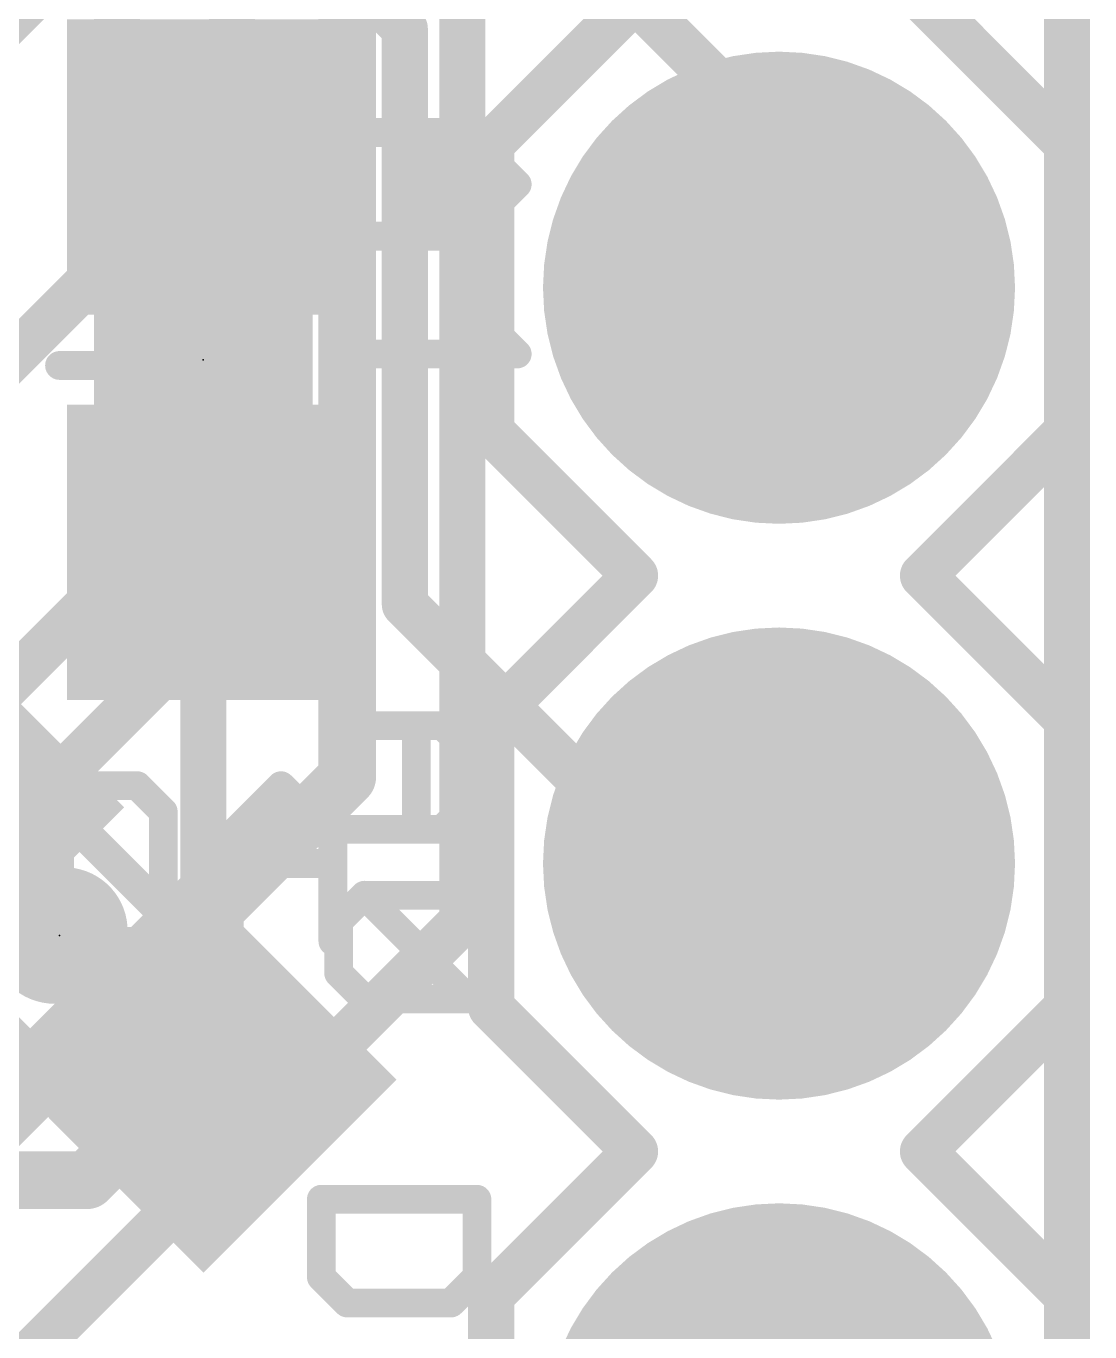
# Model space of a CAD drawing. Extents: x -41 to 66, y -12 to 41.
# Drawn here: x 15.73 to 20.42, y 14.44 to 20.2 of the extents above; entities that cross this region are included whole.
import ezdxf

# ---------------------------------------------------------------- set-up
doc = ezdxf.new("R2010")
doc.units = 0
for name, color, linetype in [('1', 12, 'CONTINUOUS'), ('16', 132, 'CONTINUOUS'), ('17', 110, 'CONTINUOUS'), ('20', 53, 'CONTINUOUS'), ('21', 41, 'CONTINUOUS'), ('22', 40, 'CONTINUOUS'), ('23', 53, 'CONTINUOUS'), ('29', 253, 'CONTINUOUS'), ('31', 253, 'CONTINUOUS'), ('51', 53, 'CONTINUOUS')]:
    doc.layers.add(name, color=color, linetype=linetype)

# ---------------------------------------------------------------- blocks, each defined once
blk = doc.blocks.new('RECT')
blk.add_solid([(-0.5, -0.5), (0.5, -0.5), (-0.5, 0.5), (0.5, 0.5)])
blk = doc.blocks.new('ROUNDP')
at = {"const_width": 0.5}
blk.add_lwpolyline([(0, -0.25, 1), (0, 0.25, 1), (0, -0.25)], format="xyb", dxfattribs=at)

msp = doc.modelspace()

# ---------------------------------------------------------------- linework, layer by layer
at = {"layer": '1'}
for points, const_width in [([(20.32, 38.1), (20.32, 0)], 0.2032), ([(17.907, 20.828), (19.05, 19.685)], 0.2032), ([(15.875, 20.447), (15.494, 20.066)], 0.2032), ([(17.399, 20.193), (17.145, 20.447)], 0.2032), ([(17.399, 17.653), (17.399, 20.193)], 0.2032), ([(19.05, 19.685), (19.05, 19.05)], 0.2032), ([(15.2155, 18.288), (16.51, 19.5825)], 0.2032), ([(16.51, 17.8825), (16.51, 15.6254)], 0.2032), ([(18.542, 16.51), (17.399, 17.653)], 0.2032), ([(19.05, 16.51), (18.542, 16.51)], 0.2032), ([(16.51, 15.6254), (16.476, 15.5915)], 0.2032), ([(15.9976, 15.113), (16.476, 15.5915)], 0.254), ([(15.367, 15.113), (15.9976, 15.113)], 0.254)]:
    msp.add_lwpolyline(points, dxfattribs=dict(at, const_width=const_width))
for points, const_width in [([(17.4498, 20.193, 1), (17.3482, 20.193)], 0.1016), ([(17.3631, 20.1571, 1), (17.4349, 20.2289)], 0.1016), ([(19.1008, 19.685, 1), (18.9992, 19.685)], 0.1016), ([(19.0141, 19.6491, 1), (19.0859, 19.7209)], 0.1016), ([(16.5459, 19.5466, 1), (16.4741, 19.6184)], 0.1016), ([(18.9992, 19.05, 1), (19.1008, 19.05)], 0.1016), ([(16.5608, 17.8825, 1), (16.4592, 17.8825)], 0.1016), ([(17.4349, 17.6889, 1), (17.3631, 17.6171)], 0.1016), ([(17.3482, 17.653, 1), (17.4498, 17.653)], 0.1016), ([(18.542, 16.5608, 1), (18.542, 16.4592)], 0.1016), ([(18.5061, 16.4741, 1), (18.5779, 16.5459)], 0.1016), ([(19.05, 16.4592, 1), (19.05, 16.5608)], 0.1016), ([(16.5459, 15.5895, 1), (16.4741, 15.6613)], 0.1016), ([(16.5209, 15.5466, 1), (16.4311, 15.6364)], 0.127), ([(16.4401, 15.6274, 1), (16.512, 15.5555)], 0.1016), ([(16.4592, 15.6254, 1), (16.5608, 15.6254)], 0.1016), ([(15.9527, 15.1579, 1), (16.0425, 15.0681)], 0.127), ([(15.9976, 15.0495, 1), (15.9976, 15.1765)], 0.127)]:
    msp.add_lwpolyline(points, format="xyb", dxfattribs=dict(at, const_width=const_width))
at = {"layer": '16'}
for points, const_width in [([(20.32, 38.1), (20.32, 0)], 0.2032), ([(17.653, 16.256), (17.653, 30.734)], 0.2032), ([(17.145, 16.891), (17.145, 24.892)], 0.254), ([(16.637, 17.653), (16.637, 24.765)], 0.2032), ([(16.129, 17.78), (16.129, 24.257)], 0.2032), ([(13.843, 15.494), (16.129, 17.78)], 0.2032), ([(13.97, 14.986), (16.637, 17.653)], 0.2032), ([(15.367, 15.113), (17.145, 16.891)], 0.254), ([(17.653, 16.256), (15.621, 14.224)], 0.2032)]:
    msp.add_lwpolyline(points, dxfattribs=dict(at, const_width=const_width))
for points, const_width in [([(16.1649, 17.7441, 1), (16.0931, 17.8159)], 0.1016), ([(16.0782, 17.78, 1), (16.1798, 17.78)], 0.1016), ([(16.6729, 17.6171, 1), (16.6011, 17.6889)], 0.1016), ([(16.5862, 17.653, 1), (16.6878, 17.653)], 0.1016), ([(17.1899, 16.8461, 1), (17.1001, 16.9359)], 0.127), ([(17.0815, 16.891, 1), (17.2085, 16.891)], 0.127), ([(17.6022, 16.256, 1), (17.7038, 16.256)], 0.1016), ([(17.6889, 16.2201, 1), (17.6171, 16.2919)], 0.1016)]:
    msp.add_lwpolyline(points, format="xyb", dxfattribs=dict(at, const_width=const_width))
at = {"layer": '20', "const_width": 0.2032}
msp.add_lwpolyline([(20.32, 0), (20.32, 38.1)], dxfattribs=at)
at = {"layer": '21'}
for points, const_width in [([(17.2085, 19.7349), (17.6661, 19.7349)], 0.127), ([(17.5517, 19.7349), (17.5517, 19.2773)], 0.127), ([(17.6661, 19.7349), (17.8949, 19.5061)], 0.127), ([(17.8949, 19.5061), (17.6661, 19.2773)], 0.127), ([(17.6661, 19.2773), (17.2085, 19.2773)], 0.127), ([(17.2085, 18.9865), (17.2085, 18.5289)], 0.127), ([(17.6661, 18.9865), (17.8949, 18.7577)], 0.127), ([(17.8949, 18.7577), (17.2085, 18.7577)], 0.127), ([(17.1069, 17.1187), (17.5645, 17.1187)], 0.127), ([(17.4501, 17.1187), (17.4501, 16.6611)], 0.127), ([(17.5645, 17.1187), (17.7933, 16.8899)], 0.127), ([(17.7933, 16.8899), (17.5645, 16.6611)], 0.127), ([(17.5645, 16.6611), (17.1069, 16.6611)], 0.127), ([(15.8534, 16.1709), (15.8966, 16.2141)], 0.5588), ([(17.1069, 16.2559), (17.2213, 16.3703)], 0.127), ([(17.2213, 16.3703), (17.6789, 16.3703)], 0.127), ([(17.2213, 16.3703), (17.6789, 15.9127)], 0.127), ([(17.6789, 16.3703), (17.7933, 16.2559)], 0.127), ([(17.1069, 16.0271), (17.1069, 16.2559)], 0.127), ([(17.7933, 16.2559), (17.7933, 16.0271)], 0.127), ([(17.2213, 15.9127), (17.1069, 16.0271)], 0.127), ([(17.7933, 16.0271), (17.6789, 15.9127)], 0.127), ([(17.6789, 15.9127), (17.2213, 15.9127)], 0.127), ([(17.7171, 15.0291), (17.0307, 15.0291)], 0.127), ([(17.0307, 15.0291), (17.0307, 14.6859)], 0.127), ([(17.7171, 14.6859), (17.7171, 15.0291)], 0.127), ([(17.0307, 14.6859), (17.1451, 14.5715)], 0.127), ([(17.6027, 14.5715), (17.7171, 14.6859)], 0.127), ([(17.1451, 14.5715), (17.6027, 14.5715)], 0.127)]:
    msp.add_lwpolyline(points, dxfattribs=dict(at, const_width=const_width))
for points, const_width in [([(17.2085, 19.7667, 1), (17.2085, 19.7032)], 0.0635), ([(17.5834, 19.7349, 1), (17.5199, 19.7349)], 0.0635), ([(17.6885, 19.7574, 1), (17.6436, 19.7125)], 0.0635), ([(17.6661, 19.7032, 1), (17.6661, 19.7667)], 0.0635), ([(17.9173, 19.4837, 1), (17.8724, 19.5286)], 0.0635), ([(17.8724, 19.4837, 1), (17.9173, 19.5286)], 0.0635), ([(17.2085, 19.3091, 1), (17.2085, 19.2456)], 0.0635), ([(17.5199, 19.2773, 1), (17.5834, 19.2773)], 0.0635), ([(17.6436, 19.2998, 1), (17.6885, 19.2549)], 0.0635), ([(17.6661, 19.2456, 1), (17.6661, 19.3091)], 0.0635), ([(17.2402, 18.9865, 1), (17.1768, 18.9865)], 0.0635), ([(17.6885, 19.009, 1), (17.6436, 18.964)], 0.0635), ([(17.2085, 18.7895, 1), (17.2085, 18.726)], 0.0635), ([(17.8724, 18.7353, 1), (17.9173, 18.7802)], 0.0635), ([(17.8949, 18.726, 1), (17.8949, 18.7895)], 0.0635), ([(17.1768, 18.5289, 1), (17.2402, 18.5289)], 0.0635), ([(17.1069, 17.1505, 1), (17.1069, 17.087)], 0.0635), ([(17.4818, 17.1187, 1), (17.4183, 17.1187)], 0.0635), ([(17.5869, 17.1412, 1), (17.542, 17.0963)], 0.0635), ([(17.5645, 17.087, 1), (17.5645, 17.1505)], 0.0635), ([(17.8157, 16.8675, 1), (17.7708, 16.9124)], 0.0635), ([(17.7708, 16.8675, 1), (17.8157, 16.9124)], 0.0635), ([(17.1069, 16.6929, 1), (17.1069, 16.6294)], 0.0635), ([(17.542, 16.6836, 1), (17.5869, 16.6387)], 0.0635), ([(17.5645, 16.6294, 1), (17.5645, 16.6929)], 0.0635), ([(17.4183, 16.6611, 1), (17.4818, 16.6611)], 0.0635), ([(15.9953, 16.1153, 1), (15.7978, 16.3128)], 0.2794), ([(17.2437, 16.3928, 1), (17.1988, 16.3478)], 0.0635), ([(17.2213, 16.402, 1), (17.2213, 16.3386)], 0.0635), ([(17.2437, 16.3478, 1), (17.1988, 16.3928)], 0.0635), ([(17.7013, 16.3928, 1), (17.6564, 16.3478)], 0.0635), ([(17.6789, 16.3386, 1), (17.6789, 16.402)], 0.0635), ([(15.7546, 16.2697, 1), (15.9522, 16.0721)], 0.2794), ([(17.1386, 16.2559, 1), (17.0752, 16.2559)], 0.0635), ([(17.0844, 16.2784, 1), (17.1294, 16.2335)], 0.0635), ([(17.825, 16.2559, 1), (17.7615, 16.2559)], 0.0635), ([(17.7708, 16.2335, 1), (17.8157, 16.2784)], 0.0635), ([(17.1294, 16.0496, 1), (17.0844, 16.0047)], 0.0635), ([(17.8157, 16.0047, 1), (17.7708, 16.0496)], 0.0635), ([(17.0752, 16.0271, 1), (17.1386, 16.0271)], 0.0635), ([(17.7615, 16.0271, 1), (17.825, 16.0271)], 0.0635), ([(17.2213, 15.9445, 1), (17.2213, 15.881)], 0.0635), ([(17.1988, 15.8903, 1), (17.2437, 15.9352)], 0.0635), ([(17.6564, 15.9352, 1), (17.7013, 15.8903)], 0.0635), ([(17.6564, 15.8903, 1), (17.7013, 15.9352)], 0.0635), ([(17.6789, 15.881, 1), (17.6789, 15.9445)], 0.0635), ([(17.0307, 15.0609, 1), (17.0307, 14.9974)], 0.0635), ([(17.0624, 15.0291, 1), (16.999, 15.0291)], 0.0635), ([(17.7488, 15.0291, 1), (17.6853, 15.0291)], 0.0635), ([(17.7171, 14.9974, 1), (17.7171, 15.0609)], 0.0635), ([(17.0532, 14.7084, 1), (17.0082, 14.6635)], 0.0635), ([(17.7395, 14.6635, 1), (17.6946, 14.7084)], 0.0635), ([(16.999, 14.6859, 1), (17.0624, 14.6859)], 0.0635), ([(17.6853, 14.6859, 1), (17.7488, 14.6859)], 0.0635), ([(17.1451, 14.6033, 1), (17.1451, 14.5398)], 0.0635), ([(17.6027, 14.5398, 1), (17.6027, 14.6033)], 0.0635), ([(17.1226, 14.5491, 1), (17.1675, 14.594)], 0.0635), ([(17.5802, 14.594, 1), (17.6251, 14.5491)], 0.0635)]:
    msp.add_lwpolyline(points, format="xyb", dxfattribs=dict(at, const_width=const_width))
at = {"layer": '22'}
for points, const_width in [([(18.415, 20.32), (17.78, 19.685)], 0.2032), ([(20.32, 19.685), (19.685, 20.32)], 0.2032), ([(17.78, 19.685), (17.78, 18.415)], 0.2032), ([(20.32, 18.415), (20.32, 19.685)], 0.2032), ([(16.3331, 19.1647), (16.1043, 19.3935)], 0.127), ([(16.1043, 19.3935), (16.1043, 18.7071)], 0.127), ([(16.8527, 19.3935), (16.6239, 19.1647)], 0.127), ([(17.0815, 19.1647), (16.8527, 19.3935)], 0.127), ([(16.6239, 19.1647), (16.6239, 18.7071)], 0.127), ([(17.0815, 18.7071), (17.0815, 19.1647)], 0.127), ([(17.0815, 19.0503), (16.6239, 19.0503)], 0.127), ([(16.3331, 18.7071), (15.8755, 18.7071)], 0.127), ([(18.415, 17.78), (17.78, 18.415)], 0.2032), ([(20.32, 18.415), (19.685, 17.78)], 0.2032), ([(18.415, 17.78), (17.78, 17.145)], 0.2032), ([(20.32, 17.145), (19.685, 17.78)], 0.2032), ([(17.78, 17.145), (17.78, 15.875)], 0.2032), ([(20.32, 15.875), (20.32, 17.145)], 0.2032), ([(15.9899, 16.8535), (15.8755, 16.7391)], 0.127), ([(16.2187, 16.8535), (15.9899, 16.8535)], 0.127), ([(16.3331, 16.7391), (16.2187, 16.8535)], 0.127), ([(16.8527, 16.8535), (16.6239, 16.6247)], 0.127), ([(17.0815, 16.6247), (16.8527, 16.8535)], 0.127), ([(15.8755, 16.7391), (15.8755, 16.2815)], 0.127), ([(16.3331, 16.2815), (15.8755, 16.7391)], 0.127), ([(16.3331, 16.2815), (16.3331, 16.7391)], 0.127), ([(16.6239, 16.6247), (16.6239, 16.1671)], 0.127), ([(17.0815, 16.1671), (17.0815, 16.6247)], 0.127), ([(17.0815, 16.5103), (16.6239, 16.5103)], 0.127), ([(15.8755, 16.2815), (15.9899, 16.1671)], 0.127), ([(16.2187, 16.1671), (16.3331, 16.2815)], 0.127), ([(15.9899, 16.1671), (16.2187, 16.1671)], 0.127), ([(18.415, 15.24), (17.78, 15.875)], 0.2032), ([(20.32, 15.875), (19.685, 15.24)], 0.2032), ([(18.415, 15.24), (17.78, 14.605)], 0.2032), ([(20.32, 14.605), (19.685, 15.24)], 0.2032), ([(17.78, 14.605), (17.78, 13.335)], 0.2032), ([(20.32, 13.335), (20.32, 14.605)], 0.2032)]:
    msp.add_lwpolyline(points, dxfattribs=dict(at, const_width=const_width))
for points, const_width in [([(17.8308, 19.685, 1), (17.7292, 19.685)], 0.1016), ([(17.7441, 19.7209, 1), (17.8159, 19.6491)], 0.1016), ([(20.3708, 19.685, 1), (20.2692, 19.685)], 0.1016), ([(20.2841, 19.6491, 1), (20.3559, 19.7209)], 0.1016), ([(16.136, 19.3935, 1), (16.0725, 19.3935)], 0.0635), ([(16.1267, 19.4159, 1), (16.0818, 19.371)], 0.0635), ([(16.8752, 19.4159, 1), (16.8303, 19.371)], 0.0635), ([(16.8752, 19.371, 1), (16.8303, 19.4159)], 0.0635), ([(16.3106, 19.1422, 1), (16.3555, 19.1871)], 0.0635), ([(16.6557, 19.1647, 1), (16.5922, 19.1647)], 0.0635), ([(16.6015, 19.1871, 1), (16.6464, 19.1422)], 0.0635), ([(17.1133, 19.1647, 1), (17.0498, 19.1647)], 0.0635), ([(17.059, 19.1422, 1), (17.104, 19.1871)], 0.0635), ([(16.6239, 19.082, 1), (16.6239, 19.0185)], 0.0635), ([(17.0815, 19.0185, 1), (17.0815, 19.082)], 0.0635), ([(15.8755, 18.7388, 1), (15.8755, 18.6754)], 0.0635), ([(16.0725, 18.7071, 1), (16.136, 18.7071)], 0.0635), ([(16.3331, 18.6754, 1), (16.3331, 18.7388)], 0.0635), ([(16.5922, 18.7071, 1), (16.6557, 18.7071)], 0.0635), ([(17.0498, 18.7071, 1), (17.1133, 18.7071)], 0.0635), ([(17.8159, 18.4509, 1), (17.7441, 18.3791)], 0.1016), ([(20.3559, 18.3791, 1), (20.2841, 18.4509)], 0.1016), ([(17.7292, 18.415, 1), (17.8308, 18.415)], 0.1016), ([(20.2692, 18.415, 1), (20.3708, 18.415)], 0.1016), ([(18.4509, 17.7441, 1), (18.3791, 17.8159)], 0.1016), ([(18.3791, 17.7441, 1), (18.4509, 17.8159)], 0.1016), ([(19.7209, 17.8159, 1), (19.6491, 17.7441)], 0.1016), ([(19.6491, 17.8159, 1), (19.7209, 17.7441)], 0.1016), ([(17.8308, 17.145, 1), (17.7292, 17.145)], 0.1016), ([(17.7441, 17.1809, 1), (17.8159, 17.1091)], 0.1016), ([(20.3708, 17.145, 1), (20.2692, 17.145)], 0.1016), ([(20.2841, 17.1091, 1), (20.3559, 17.1809)], 0.1016), ([(15.9899, 16.8852, 1), (15.9899, 16.8217)], 0.0635), ([(16.0123, 16.831, 1), (15.9674, 16.8759)], 0.0635), ([(16.2411, 16.8759, 1), (16.1962, 16.831)], 0.0635), ([(16.2187, 16.8217, 1), (16.2187, 16.8852)], 0.0635), ([(16.8752, 16.8759, 1), (16.8303, 16.831)], 0.0635), ([(16.8752, 16.831, 1), (16.8303, 16.8759)], 0.0635), ([(15.9072, 16.7391, 1), (15.8437, 16.7391)], 0.0635), ([(15.8979, 16.7615, 1), (15.853, 16.7166)], 0.0635), ([(15.853, 16.7615, 1), (15.8979, 16.7166)], 0.0635), ([(16.3648, 16.7391, 1), (16.3013, 16.7391)], 0.0635), ([(16.3106, 16.7166, 1), (16.3555, 16.7615)], 0.0635), ([(16.6557, 16.6247, 1), (16.5922, 16.6247)], 0.0635), ([(16.6015, 16.6471, 1), (16.6464, 16.6022)], 0.0635), ([(17.1133, 16.6247, 1), (17.0498, 16.6247)], 0.0635), ([(17.059, 16.6022, 1), (17.104, 16.6471)], 0.0635), ([(16.6239, 16.542, 1), (16.6239, 16.4785)], 0.0635), ([(17.0815, 16.4785, 1), (17.0815, 16.542)], 0.0635), ([(15.8979, 16.3039, 1), (15.853, 16.259)], 0.0635), ([(15.8437, 16.2815, 1), (15.9072, 16.2815)], 0.0635), ([(16.3013, 16.2815, 1), (16.3648, 16.2815)], 0.0635), ([(16.3555, 16.259, 1), (16.3106, 16.3039)], 0.0635), ([(16.3106, 16.259, 1), (16.3555, 16.3039)], 0.0635), ([(15.9899, 16.1989, 1), (15.9899, 16.1354)], 0.0635), ([(15.9674, 16.1446, 1), (16.0123, 16.1896)], 0.0635), ([(16.1962, 16.1896, 1), (16.2411, 16.1446)], 0.0635), ([(16.2187, 16.1354, 1), (16.2187, 16.1989)], 0.0635), ([(16.5922, 16.1671, 1), (16.6557, 16.1671)], 0.0635), ([(17.0498, 16.1671, 1), (17.1133, 16.1671)], 0.0635), ([(17.8159, 15.9109, 1), (17.7441, 15.8391)], 0.1016), ([(20.3559, 15.8391, 1), (20.2841, 15.9109)], 0.1016), ([(17.7292, 15.875, 1), (17.8308, 15.875)], 0.1016), ([(20.2692, 15.875, 1), (20.3708, 15.875)], 0.1016), ([(18.4509, 15.2041, 1), (18.3791, 15.2759)], 0.1016), ([(18.3791, 15.2041, 1), (18.4509, 15.2759)], 0.1016), ([(19.7209, 15.2759, 1), (19.6491, 15.2041)], 0.1016), ([(19.6491, 15.2759, 1), (19.7209, 15.2041)], 0.1016), ([(17.8308, 14.605, 1), (17.7292, 14.605)], 0.1016), ([(17.7441, 14.6409, 1), (17.8159, 14.5691)], 0.1016), ([(20.3708, 14.605, 1), (20.2692, 14.605)], 0.1016), ([(20.2841, 14.5691, 1), (20.3559, 14.6409)], 0.1016)]:
    msp.add_lwpolyline(points, format="xyb", dxfattribs=dict(at, const_width=const_width))
at = {"layer": '23'}
for p in [(16.51, 18.7325), (15.875, 16.1925)]:
    msp.add_point(p, dxfattribs=at)
at = {"layer": '51', "const_width": 0.1016}
for points in [[(16.091, 19.0885), (16.091, 18.3765)], [(16.942, 19.0885), (16.942, 18.3765)], [(16.423, 16.237), (15.9195, 16.7405)], [(15.8213, 15.6353), (15.3178, 16.1388)]]:
    msp.add_lwpolyline(points, dxfattribs=at)
at = {"layer": '51', "const_width": 0.0508}
for points in [[(16.1164, 19.0885, 1), (16.0656, 19.0885)], [(16.9674, 19.0885, 1), (16.9166, 19.0885)], [(16.0656, 18.3765, 1), (16.1164, 18.3765)], [(16.9166, 18.3765, 1), (16.9674, 18.3765)], [(15.9375, 16.7585, 1), (15.9016, 16.7225)], [(16.405, 16.2191, 1), (16.441, 16.255)], [(15.8033, 15.6173, 1), (15.8392, 15.6533)]]:
    msp.add_lwpolyline(points, format="xyb", dxfattribs=at)

# ---------------------------------------------------------------- block references
at = {"layer": '1', "xscale": 1.1}
for p, rotation in [((16.51, 19.5825), 270), ((16.51, 17.8825), 270), ((15.274, 16.7935), 135), ((16.476, 15.5915), 135)]:
    msp.add_blockref('RECT', p, dxfattribs=dict(at, rotation=rotation))
at = {"layer": '17', "xscale": 1.8796, "yscale": 1.8796}
for p in [(19.05, 19.05), (19.05, 19.05), (19.05, 16.51), (19.05, 16.51), (19.05, 13.97), (19.05, 13.97)]:
    msp.add_blockref('ROUNDP', p, dxfattribs=at)
at = {"layer": '21', "xscale": 0.4572, "yscale": 0.762, "rotation": 270}
msp.add_blockref('RECT', (16.51, 18.7325), dxfattribs=at)
at = {"layer": '29', "xscale": 1.3032, "yscale": 1.2032}
for p, rotation in [((16.51, 19.5825), 270), ((16.51, 17.8825), 270), ((15.274, 16.7935), 135), ((16.476, 15.5915), 135)]:
    msp.add_blockref('RECT', p, dxfattribs=dict(at, rotation=rotation))
at = {"layer": '29', "xscale": 2.0828, "yscale": 2.0828}
for p in [(19.05, 19.05), (19.05, 16.51), (19.05, 13.97)]:
    msp.add_blockref('ROUNDP', p, dxfattribs=at)
at = {"layer": '31', "xscale": 1.1}
for p, rotation in [((16.51, 19.5825), 270), ((16.51, 17.8825), 270), ((15.274, 16.7935), 135), ((16.476, 15.5915), 135)]:
    msp.add_blockref('RECT', p, dxfattribs=dict(at, rotation=rotation))
at = {"layer": '51', "xscale": 0.5001, "yscale": 0.95}
for p, rotation in [((16.5151, 19.3207), 270), ((16.5151, 18.1523), 270), ((15.4611, 16.5992), 135), ((16.2873, 15.773), 135)]:
    msp.add_blockref('RECT', p, dxfattribs=dict(at, rotation=rotation))

doc.saveas('drawing.dxf')
